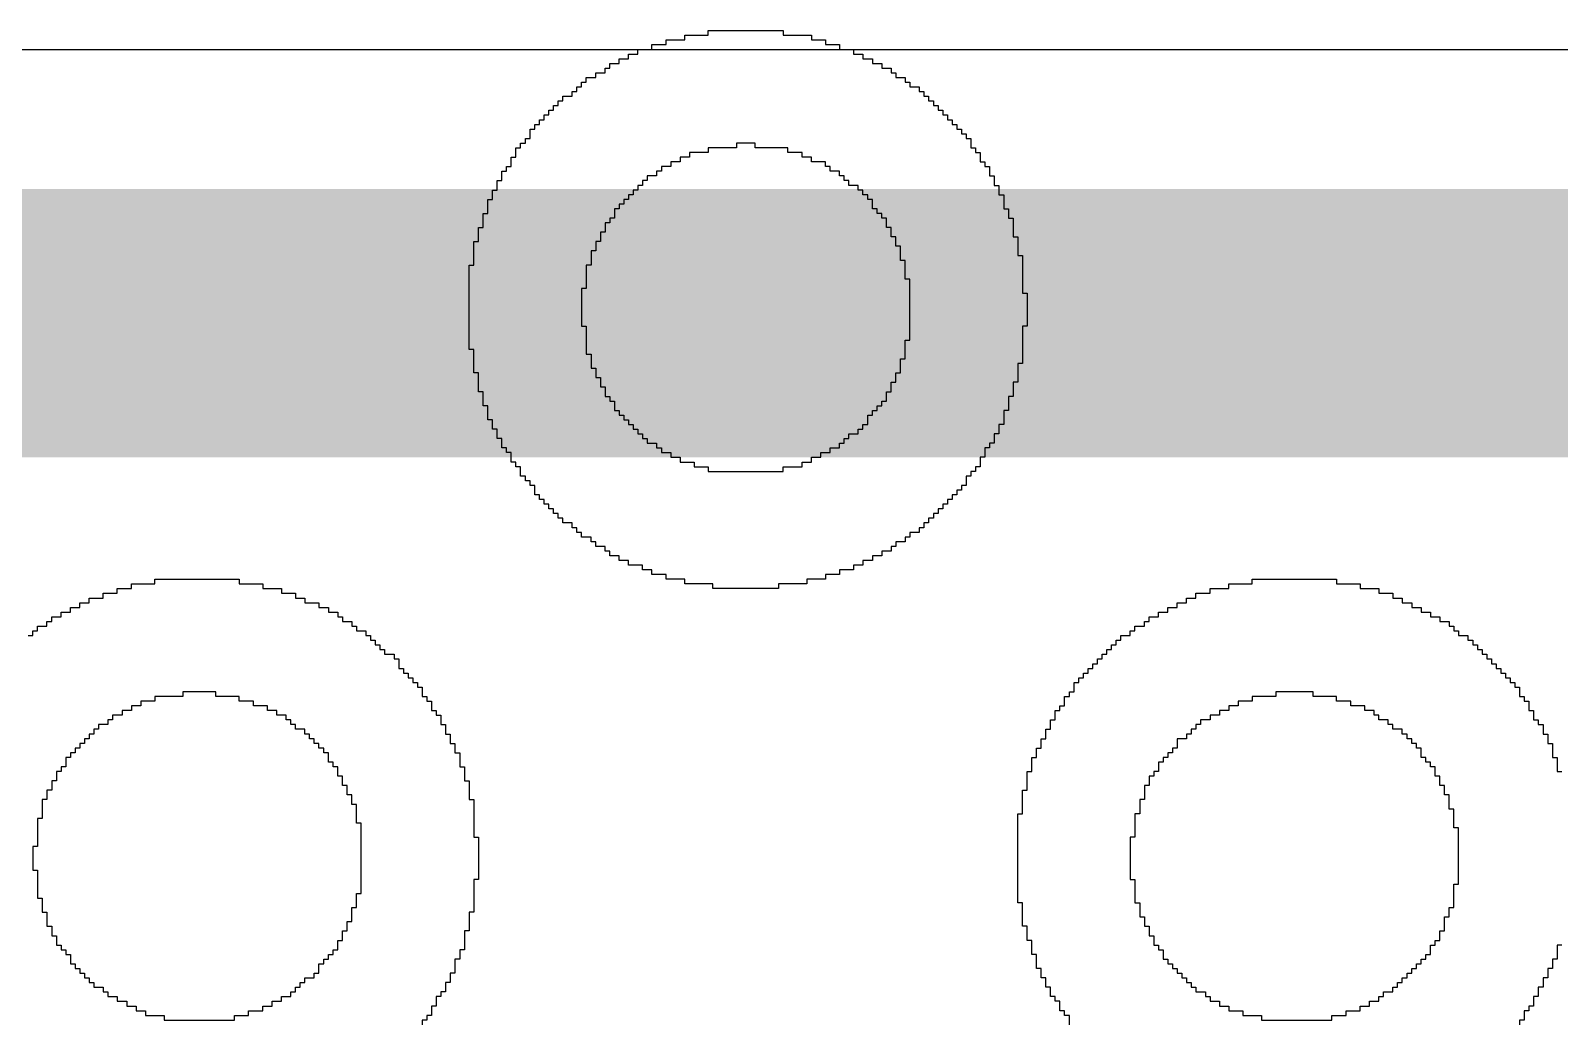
# Model space of a CAD drawing. Header units: millimetres. Extents: x -0.27 to 4.7, y -0.39 to 2.83.
# Drawn here: x 2.1967 to 2.2537, y 1.0315 to 1.0685 of the extents above; entities that cross this region are included whole.
import ezdxf

# ---------------------------------------------------------------- set-up
doc = ezdxf.new("R2010")
doc.units = ezdxf.units.MM
doc.header["$MEASUREMENT"] = 0
doc.layers.add('TopLayer', color=1, linetype='Continuous')
doc.layers.add('TopOverlay', color=2, linetype='Continuous')

msp = doc.modelspace()

# ---------------------------------------------------------------- linework, layer by layer
at = {"layer": 'TopLayer'}
msp.add_line((2.324696, 1.067774), (2.055239, 1.067774), dxfattribs=at)
at = {"layer": 'TopLayer', "const_width": 0.01}
msp.add_lwpolyline([(2.053578, 1.057578), (2.677673, 1.057578)], dxfattribs=at)
at = {"layer": 'TopOverlay'}
for p, q in [((2.219825, 1.067791), (2.219825, 1.067966)), ((2.219825, 1.067966), (2.22035, 1.067966)), ((2.22035, 1.067966), (2.22035, 1.068141)), ((2.22035, 1.068141), (2.22105, 1.068141)), ((2.22105, 1.068141), (2.22105, 1.068316)), ((2.22105, 1.068316), (2.221924, 1.068316)), ((2.221924, 1.068316), (2.221924, 1.068491)), ((2.221924, 1.068491), (2.224723, 1.068491)), ((2.224723, 1.068491), (2.224723, 1.068316)), ((2.224723, 1.068316), (2.225772, 1.068316)), ((2.225772, 1.068316), (2.225772, 1.068141)), ((2.225772, 1.068141), (2.226297, 1.068141)), ((2.226297, 1.068141), (2.226297, 1.067966)), ((2.226297, 1.067966), (2.226822, 1.067966)), ((2.226822, 1.067966), (2.226822, 1.067791)), ((2.218601, 1.067267), (2.218601, 1.067441)), ((2.218601, 1.067441), (2.218951, 1.067441)), ((2.218951, 1.067441), (2.218951, 1.067616)), ((2.218951, 1.067616), (2.219301, 1.067616)), ((2.219301, 1.067616), (2.219301, 1.067791)), ((2.219301, 1.067791), (2.219825, 1.067791)), ((2.226822, 1.067791), (2.227346, 1.067791)), ((2.227346, 1.067791), (2.227346, 1.067616)), ((2.227346, 1.067616), (2.227696, 1.067616)), ((2.227696, 1.067616), (2.227696, 1.067441)), ((2.227696, 1.067441), (2.228046, 1.067441)), ((2.228046, 1.067441), (2.228046, 1.067267)), ((2.217727, 1.066742), (2.217727, 1.066917)), ((2.217727, 1.066917), (2.218076, 1.066917)), ((2.218076, 1.066917), (2.218076, 1.067092)), ((2.218076, 1.067092), (2.218251, 1.067092)), ((2.218251, 1.067092), (2.218251, 1.067267)), ((2.218251, 1.067267), (2.218601, 1.067267)), ((2.228046, 1.067267), (2.228396, 1.067267)), ((2.228396, 1.067267), (2.228396, 1.067092)), ((2.228396, 1.067092), (2.228746, 1.067092)), ((2.228746, 1.067092), (2.228746, 1.066917)), ((2.228746, 1.066917), (2.22892, 1.066917)), ((2.22892, 1.066917), (2.22892, 1.066742)), ((2.217027, 1.066217), (2.217027, 1.066392)), ((2.217027, 1.066392), (2.217202, 1.066392)), ((2.217202, 1.066392), (2.217202, 1.066567)), ((2.217202, 1.066567), (2.217377, 1.066567)), ((2.217377, 1.066567), (2.217377, 1.066742)), ((2.217377, 1.066742), (2.217727, 1.066742)), ((2.22892, 1.066742), (2.22927, 1.066742)), ((2.22927, 1.066742), (2.22927, 1.066567)), ((2.22927, 1.066567), (2.229445, 1.066567)), ((2.229445, 1.066567), (2.229445, 1.066392)), ((2.229445, 1.066392), (2.229795, 1.066392)), ((2.229795, 1.066392), (2.229795, 1.066217)), ((2.216152, 1.065518), (2.216152, 1.065692)), ((2.216152, 1.065692), (2.216327, 1.065692)), ((2.216327, 1.065692), (2.216327, 1.065867)), ((2.216327, 1.065867), (2.216502, 1.065867)), ((2.216502, 1.065867), (2.216502, 1.066042)), ((2.216502, 1.066042), (2.216852, 1.066042)), ((2.216852, 1.066042), (2.216852, 1.066217)), ((2.216852, 1.066217), (2.217027, 1.066217)), ((2.229795, 1.066217), (2.22997, 1.066217)), ((2.22997, 1.066217), (2.22997, 1.066042)), ((2.22997, 1.066042), (2.230145, 1.066042)), ((2.230145, 1.066042), (2.230145, 1.065867)), ((2.230145, 1.065867), (2.23032, 1.065867)), ((2.23032, 1.065867), (2.23032, 1.065692)), ((2.23032, 1.065692), (2.230494, 1.065692)), ((2.230494, 1.065692), (2.230494, 1.065518)), ((2.215628, 1.064993), (2.215628, 1.065168)), ((2.215628, 1.065168), (2.215803, 1.065168)), ((2.215803, 1.065168), (2.215803, 1.065343)), ((2.215803, 1.065343), (2.215978, 1.065343)), ((2.215978, 1.065343), (2.215978, 1.065518)), ((2.215978, 1.065518), (2.216152, 1.065518)), ((2.230494, 1.065518), (2.230669, 1.065518)), ((2.230669, 1.065518), (2.230669, 1.065343)), ((2.230669, 1.065343), (2.230844, 1.065343)), ((2.230844, 1.065343), (2.230844, 1.065168)), ((2.230844, 1.065168), (2.231019, 1.065168)), ((2.231019, 1.065168), (2.231019, 1.064993)), ((2.215278, 1.064468), (2.215278, 1.064818)), ((2.215278, 1.064818), (2.215453, 1.064818)), ((2.215453, 1.064818), (2.215453, 1.064993)), ((2.215453, 1.064993), (2.215628, 1.064993)), ((2.231019, 1.064993), (2.231194, 1.064993)), ((2.231194, 1.064993), (2.231194, 1.064818)), ((2.231194, 1.064818), (2.231369, 1.064818)), ((2.231369, 1.064818), (2.231369, 1.064643)), ((2.231369, 1.064643), (2.231544, 1.064643)), ((2.231544, 1.064643), (2.231544, 1.064468)), ((2.214753, 1.063768), (2.214753, 1.064118)), ((2.214753, 1.064118), (2.214928, 1.064118)), ((2.214928, 1.064118), (2.214928, 1.064293)), ((2.214928, 1.064293), (2.215103, 1.064293)), ((2.215103, 1.064293), (2.215103, 1.064468)), ((2.215103, 1.064468), (2.215278, 1.064468)), ((2.222974, 1.064118), (2.221924, 1.064118)), ((2.221924, 1.064118), (2.221924, 1.063943)), ((2.223673, 1.064293), (2.222974, 1.064293)), ((2.222974, 1.064293), (2.222974, 1.064118)), ((2.223673, 1.064118), (2.223673, 1.064293)), ((2.224898, 1.064118), (2.223673, 1.064118)), ((2.224898, 1.063943), (2.224898, 1.064118)), ((2.231544, 1.064468), (2.231719, 1.064468)), ((2.231719, 1.064468), (2.231719, 1.064118)), ((2.231719, 1.064118), (2.231894, 1.064118)), ((2.231894, 1.064118), (2.231894, 1.063943)), ((2.214403, 1.063244), (2.214403, 1.063419)), ((2.214403, 1.063419), (2.214578, 1.063419)), ((2.214578, 1.063419), (2.214578, 1.063768)), ((2.214578, 1.063768), (2.214753, 1.063768)), ((2.220525, 1.063419), (2.220175, 1.063419)), ((2.220175, 1.063419), (2.220175, 1.063244)), ((2.220875, 1.063594), (2.220525, 1.063594)), ((2.220525, 1.063594), (2.220525, 1.063419)), ((2.221225, 1.063768), (2.220875, 1.063768)), ((2.220875, 1.063768), (2.220875, 1.063594)), ((2.221924, 1.063943), (2.221225, 1.063943)), ((2.221225, 1.063943), (2.221225, 1.063768)), ((2.225422, 1.063943), (2.224898, 1.063943)), ((2.225422, 1.063768), (2.225422, 1.063943)), ((2.225772, 1.063768), (2.225422, 1.063768)), ((2.225772, 1.063594), (2.225772, 1.063768)), ((2.226297, 1.063594), (2.225772, 1.063594)), ((2.226297, 1.063419), (2.226297, 1.063594)), ((2.226472, 1.063419), (2.226297, 1.063419)), ((2.226472, 1.063244), (2.226472, 1.063419)), ((2.231894, 1.063943), (2.232069, 1.063943)), ((2.232069, 1.063943), (2.232069, 1.063594)), ((2.232069, 1.063594), (2.232244, 1.063594)), ((2.232244, 1.063594), (2.232244, 1.063419)), ((2.232244, 1.063419), (2.232419, 1.063419)), ((2.232419, 1.063419), (2.232419, 1.063069)), ((2.214054, 1.062544), (2.214054, 1.062894)), ((2.214054, 1.062894), (2.214228, 1.062894)), ((2.214228, 1.062894), (2.214228, 1.063244)), ((2.214228, 1.063244), (2.214403, 1.063244)), ((2.219651, 1.062894), (2.219476, 1.062894)), ((2.219476, 1.062894), (2.219476, 1.062719)), ((2.22, 1.063069), (2.219651, 1.063069)), ((2.219651, 1.063069), (2.219651, 1.062894)), ((2.220175, 1.063244), (2.22, 1.063244)), ((2.22, 1.063244), (2.22, 1.063069)), ((2.226822, 1.063244), (2.226472, 1.063244)), ((2.226822, 1.063069), (2.226822, 1.063244)), ((2.226996, 1.063069), (2.226822, 1.063069)), ((2.226996, 1.062894), (2.226996, 1.063069)), ((2.227171, 1.062894), (2.226996, 1.062894)), ((2.227171, 1.062719), (2.227171, 1.062894)), ((2.232419, 1.063069), (2.232593, 1.063069)), ((2.232593, 1.063069), (2.232593, 1.062719)), ((2.213879, 1.062194), (2.213879, 1.062544)), ((2.213879, 1.062544), (2.214054, 1.062544)), ((2.219126, 1.062369), (2.218951, 1.062369)), ((2.218951, 1.062369), (2.218951, 1.062194)), ((2.219301, 1.062544), (2.219126, 1.062544)), ((2.219126, 1.062544), (2.219126, 1.062369)), ((2.219476, 1.062719), (2.219301, 1.062719)), ((2.219301, 1.062719), (2.219301, 1.062544)), ((2.227521, 1.062719), (2.227171, 1.062719)), ((2.227521, 1.062544), (2.227521, 1.062719)), ((2.227696, 1.062544), (2.227521, 1.062544)), ((2.227696, 1.062369), (2.227696, 1.062544)), ((2.227871, 1.062369), (2.227696, 1.062369)), ((2.227871, 1.062194), (2.227871, 1.062369)), ((2.232593, 1.062719), (2.232768, 1.062719)), ((2.232768, 1.062719), (2.232768, 1.062369)), ((2.232768, 1.062369), (2.232943, 1.062369)), ((2.232943, 1.062369), (2.232943, 1.061845)), ((2.213704, 1.06167), (2.213704, 1.062194)), ((2.213704, 1.062194), (2.213879, 1.062194)), ((2.218601, 1.061845), (2.218426, 1.061845)), ((2.218426, 1.061845), (2.218426, 1.061495)), ((2.218776, 1.062019), (2.218601, 1.062019)), ((2.218601, 1.062019), (2.218601, 1.061845)), ((2.218951, 1.062194), (2.218776, 1.062194)), ((2.218776, 1.062194), (2.218776, 1.062019)), ((2.228046, 1.062194), (2.227871, 1.062194)), ((2.228046, 1.061845), (2.228046, 1.062194)), ((2.228221, 1.061845), (2.228046, 1.061845)), ((2.228221, 1.06167), (2.228221, 1.061845)), ((2.232943, 1.061845), (2.233118, 1.061845)), ((2.233118, 1.061845), (2.233118, 1.061495)), ((2.213354, 1.06062), (2.213354, 1.061145)), ((2.213354, 1.061145), (2.213529, 1.061145)), ((2.213529, 1.061145), (2.213529, 1.06167)), ((2.213529, 1.06167), (2.213704, 1.06167)), ((2.218251, 1.06132), (2.218076, 1.06132)), ((2.218076, 1.06132), (2.218076, 1.06097)), ((2.218426, 1.061495), (2.218251, 1.061495)), ((2.218251, 1.061495), (2.218251, 1.06132)), ((2.228396, 1.06167), (2.228221, 1.06167)), ((2.228396, 1.061495), (2.228396, 1.06167)), ((2.228571, 1.061495), (2.228396, 1.061495)), ((2.228571, 1.061145), (2.228571, 1.061495)), ((2.228746, 1.061145), (2.228571, 1.061145)), ((2.228746, 1.060795), (2.228746, 1.061145)), ((2.233118, 1.061495), (2.233293, 1.061495)), ((2.233293, 1.061495), (2.233293, 1.060795)), ((2.213179, 1.059746), (2.213179, 1.06062)), ((2.213179, 1.06062), (2.213354, 1.06062)), ((2.217901, 1.06062), (2.217727, 1.06062)), ((2.217727, 1.06062), (2.217727, 1.06027)), ((2.218076, 1.06097), (2.217901, 1.06097)), ((2.217901, 1.06097), (2.217901, 1.06062)), ((2.22892, 1.060795), (2.228746, 1.060795)), ((2.22892, 1.060445), (2.22892, 1.060795)), ((2.233293, 1.060795), (2.233468, 1.060795)), ((2.233468, 1.060795), (2.233468, 1.060096)), ((2.217727, 1.06027), (2.217552, 1.06027)), ((2.217552, 1.06027), (2.217552, 1.059746)), ((2.229095, 1.060445), (2.22892, 1.060445)), ((2.229095, 1.059921), (2.229095, 1.060445)), ((2.233468, 1.060096), (2.233643, 1.060096)), ((2.233643, 1.060096), (2.233643, 1.058696)), ((2.213004, 1.056598), (2.213004, 1.059746)), ((2.213004, 1.059746), (2.213179, 1.059746)), ((2.217552, 1.059746), (2.217377, 1.059746)), ((2.217377, 1.059746), (2.217377, 1.058871)), ((2.22927, 1.059921), (2.229095, 1.059921)), ((2.22927, 1.059221), (2.22927, 1.059921)), ((2.217377, 1.058871), (2.217202, 1.058871)), ((2.217202, 1.058871), (2.217202, 1.057472)), ((2.229445, 1.059221), (2.22927, 1.059221)), ((2.229445, 1.056947), (2.229445, 1.059221)), ((2.233643, 1.058696), (2.233818, 1.058696)), ((2.233818, 1.058696), (2.233818, 1.057472)), ((2.217202, 1.057472), (2.217377, 1.057472)), ((2.217377, 1.057472), (2.217377, 1.056423)), ((2.233818, 1.057472), (2.233643, 1.057472)), ((2.233643, 1.057472), (2.233643, 1.056073)), ((2.213179, 1.056598), (2.213004, 1.056598)), ((2.213179, 1.055723), (2.213179, 1.056598)), ((2.22927, 1.056248), (2.22927, 1.056947)), ((2.22927, 1.056947), (2.229445, 1.056947)), ((2.217377, 1.056423), (2.217552, 1.056423)), ((2.217552, 1.056423), (2.217552, 1.055898)), ((2.229095, 1.055723), (2.229095, 1.056248)), ((2.229095, 1.056248), (2.22927, 1.056248)), ((2.233643, 1.056073), (2.233468, 1.056073)), ((2.233468, 1.056073), (2.233468, 1.055373)), ((2.213354, 1.055723), (2.213179, 1.055723)), ((2.213354, 1.055023), (2.213354, 1.055723)), ((2.217552, 1.055898), (2.217727, 1.055898)), ((2.217727, 1.055898), (2.217727, 1.055548)), ((2.217727, 1.055548), (2.217901, 1.055548)), ((2.217901, 1.055548), (2.217901, 1.055198)), ((2.22892, 1.055373), (2.22892, 1.055723)), ((2.22892, 1.055723), (2.229095, 1.055723)), ((2.213529, 1.055023), (2.213354, 1.055023)), ((2.213529, 1.054499), (2.213529, 1.055023)), ((2.217901, 1.055198), (2.218076, 1.055198)), ((2.218076, 1.055198), (2.218076, 1.054848)), ((2.218076, 1.054848), (2.218251, 1.054848)), ((2.218251, 1.054848), (2.218251, 1.054674)), ((2.228571, 1.054848), (2.228571, 1.055023)), ((2.228571, 1.055023), (2.228746, 1.055023)), ((2.228571, 1.054674), (2.228571, 1.054848)), ((2.228746, 1.055023), (2.228746, 1.055373)), ((2.228746, 1.055373), (2.22892, 1.055373)), ((2.233293, 1.054848), (2.233118, 1.054848)), ((2.233118, 1.054848), (2.233118, 1.054324)), ((2.233468, 1.055373), (2.233293, 1.055373)), ((2.233293, 1.055373), (2.233293, 1.054848)), ((2.213704, 1.054499), (2.213529, 1.054499)), ((2.213704, 1.053974), (2.213704, 1.054499)), ((2.218251, 1.054674), (2.218426, 1.054674)), ((2.218426, 1.054674), (2.218426, 1.054324)), ((2.218426, 1.054324), (2.218601, 1.054324)), ((2.218601, 1.054324), (2.218601, 1.054149)), ((2.228046, 1.054149), (2.228046, 1.054324)), ((2.228046, 1.054324), (2.228221, 1.054324)), ((2.228221, 1.054324), (2.228221, 1.054499)), ((2.228221, 1.054499), (2.228396, 1.054499)), ((2.228396, 1.054499), (2.228396, 1.054674)), ((2.228396, 1.054674), (2.228571, 1.054674)), ((2.233118, 1.054324), (2.232943, 1.054324)), ((2.232943, 1.054324), (2.232943, 1.053799)), ((2.213879, 1.053974), (2.213704, 1.053974)), ((2.213879, 1.053624), (2.213879, 1.053974)), ((2.218601, 1.054149), (2.218776, 1.054149)), ((2.218776, 1.054149), (2.218776, 1.053974)), ((2.218776, 1.053974), (2.218951, 1.053974)), ((2.218951, 1.053974), (2.218951, 1.053799)), ((2.218951, 1.053799), (2.219126, 1.053799)), ((2.219126, 1.053799), (2.219126, 1.053624)), ((2.227696, 1.053624), (2.227696, 1.053799)), ((2.227696, 1.053799), (2.227871, 1.053799)), ((2.227871, 1.053799), (2.227871, 1.054149)), ((2.227871, 1.054149), (2.228046, 1.054149)), ((2.232943, 1.053799), (2.232768, 1.053799)), ((2.232768, 1.053799), (2.232768, 1.053449)), ((2.214054, 1.053624), (2.213879, 1.053624)), ((2.214054, 1.053274), (2.214054, 1.053624)), ((2.214228, 1.053274), (2.214054, 1.053274)), ((2.214228, 1.052925), (2.214228, 1.053274)), ((2.219126, 1.053624), (2.219301, 1.053624)), ((2.219301, 1.053624), (2.219301, 1.053449)), ((2.219301, 1.053449), (2.219476, 1.053449)), ((2.219476, 1.053449), (2.219476, 1.053274)), ((2.219476, 1.053274), (2.219651, 1.053274)), ((2.219651, 1.053274), (2.219651, 1.053099)), ((2.226996, 1.053099), (2.226996, 1.053274)), ((2.226996, 1.053274), (2.227171, 1.053274)), ((2.227171, 1.053274), (2.227171, 1.053449)), ((2.227171, 1.053449), (2.227521, 1.053449)), ((2.227521, 1.053449), (2.227521, 1.053624)), ((2.227521, 1.053624), (2.227696, 1.053624)), ((2.232768, 1.053449), (2.232593, 1.053449)), ((2.232593, 1.053449), (2.232593, 1.053099)), ((2.214403, 1.052925), (2.214228, 1.052925)), ((2.214403, 1.05275), (2.214403, 1.052925)), ((2.214578, 1.05275), (2.214403, 1.05275)), ((2.214578, 1.0524), (2.214578, 1.05275)), ((2.219651, 1.053099), (2.22, 1.053099)), ((2.22, 1.053099), (2.22, 1.052925)), ((2.22, 1.052925), (2.220175, 1.052925)), ((2.220175, 1.052925), (2.220175, 1.05275)), ((2.220175, 1.05275), (2.220525, 1.05275)), ((2.220525, 1.05275), (2.220525, 1.052575)), ((2.220525, 1.052575), (2.220875, 1.052575)), ((2.220875, 1.052575), (2.220875, 1.0524)), ((2.225772, 1.0524), (2.225772, 1.052575)), ((2.225772, 1.052575), (2.226122, 1.052575)), ((2.226122, 1.052575), (2.226122, 1.05275)), ((2.226122, 1.05275), (2.226472, 1.05275)), ((2.226472, 1.05275), (2.226472, 1.052925)), ((2.226472, 1.052925), (2.226822, 1.052925)), ((2.226822, 1.052925), (2.226822, 1.053099)), ((2.226822, 1.053099), (2.226996, 1.053099)), ((2.232244, 1.052575), (2.232069, 1.052575)), ((2.232069, 1.052575), (2.232069, 1.052225)), ((2.232419, 1.052925), (2.232244, 1.052925)), ((2.232244, 1.052925), (2.232244, 1.052575)), ((2.232593, 1.053099), (2.232419, 1.053099)), ((2.232419, 1.053099), (2.232419, 1.052925)), ((2.214753, 1.0524), (2.214578, 1.0524)), ((2.214753, 1.052225), (2.214753, 1.0524)), ((2.214928, 1.052225), (2.214753, 1.052225)), ((2.214928, 1.051875), (2.214928, 1.052225)), ((2.220875, 1.0524), (2.221399, 1.0524)), ((2.221399, 1.0524), (2.221399, 1.052225)), ((2.221399, 1.052225), (2.221924, 1.052225)), ((2.221924, 1.052225), (2.221924, 1.05205)), ((2.221924, 1.05205), (2.224723, 1.05205)), ((2.224723, 1.05205), (2.224723, 1.052225)), ((2.224723, 1.052225), (2.225422, 1.052225)), ((2.225422, 1.052225), (2.225422, 1.0524)), ((2.225422, 1.0524), (2.225772, 1.0524)), ((2.231894, 1.05205), (2.231719, 1.05205)), ((2.231719, 1.05205), (2.231719, 1.051875)), ((2.232069, 1.052225), (2.231894, 1.052225)), ((2.231894, 1.052225), (2.231894, 1.05205)), ((2.215103, 1.051875), (2.214928, 1.051875)), ((2.215103, 1.0517), (2.215103, 1.051875)), ((2.215278, 1.0517), (2.215103, 1.0517)), ((2.215278, 1.051525), (2.215278, 1.0517)), ((2.215453, 1.051525), (2.215278, 1.051525)), ((2.215453, 1.051176), (2.215453, 1.051525)), ((2.231544, 1.051525), (2.231369, 1.051525)), ((2.231369, 1.051525), (2.231369, 1.05135)), ((2.231719, 1.051875), (2.231544, 1.051875)), ((2.231544, 1.051875), (2.231544, 1.051525)), ((2.215628, 1.051176), (2.215453, 1.051176)), ((2.215628, 1.051001), (2.215628, 1.051176)), ((2.215803, 1.051001), (2.215628, 1.051001)), ((2.215803, 1.050826), (2.215803, 1.051001)), ((2.231019, 1.051001), (2.230844, 1.051001)), ((2.230844, 1.051001), (2.230844, 1.050826)), ((2.231194, 1.051176), (2.231019, 1.051176)), ((2.231019, 1.051176), (2.231019, 1.051001)), ((2.231369, 1.05135), (2.231194, 1.05135)), ((2.231194, 1.05135), (2.231194, 1.051176)), ((2.215978, 1.050826), (2.215803, 1.050826)), ((2.215978, 1.050651), (2.215978, 1.050826)), ((2.216152, 1.050651), (2.215978, 1.050651)), ((2.216152, 1.050476), (2.216152, 1.050651)), ((2.216327, 1.050476), (2.216152, 1.050476)), ((2.216327, 1.050301), (2.216327, 1.050476)), ((2.216502, 1.050301), (2.216327, 1.050301)), ((2.216502, 1.050126), (2.216502, 1.050301)), ((2.23032, 1.050301), (2.230145, 1.050301)), ((2.230145, 1.050301), (2.230145, 1.050126)), ((2.230494, 1.050476), (2.23032, 1.050476)), ((2.23032, 1.050476), (2.23032, 1.050301)), ((2.230669, 1.050651), (2.230494, 1.050651)), ((2.230494, 1.050651), (2.230494, 1.050476)), ((2.230844, 1.050826), (2.230669, 1.050826)), ((2.230669, 1.050826), (2.230669, 1.050651)), ((2.216852, 1.050126), (2.216502, 1.050126)), ((2.216852, 1.049951), (2.216852, 1.050126)), ((2.217027, 1.049951), (2.216852, 1.049951)), ((2.217027, 1.049776), (2.217027, 1.049951)), ((2.217202, 1.049776), (2.217027, 1.049776)), ((2.217202, 1.049601), (2.217202, 1.049776)), ((2.229795, 1.049776), (2.229445, 1.049776)), ((2.229445, 1.049776), (2.229445, 1.049601)), ((2.22997, 1.049951), (2.229795, 1.049951)), ((2.229795, 1.049951), (2.229795, 1.049776)), ((2.230145, 1.050126), (2.22997, 1.050126)), ((2.22997, 1.050126), (2.22997, 1.049951)), ((2.217552, 1.049601), (2.217202, 1.049601)), ((2.217552, 1.049426), (2.217552, 1.049601)), ((2.217727, 1.049426), (2.217552, 1.049426)), ((2.217727, 1.049252), (2.217727, 1.049426)), ((2.218076, 1.049252), (2.217727, 1.049252)), ((2.218076, 1.049077), (2.218076, 1.049252)), ((2.22892, 1.049252), (2.228746, 1.049252)), ((2.228746, 1.049252), (2.228746, 1.049077)), ((2.22927, 1.049426), (2.22892, 1.049426)), ((2.22892, 1.049426), (2.22892, 1.049252)), ((2.229445, 1.049601), (2.22927, 1.049601)), ((2.22927, 1.049601), (2.22927, 1.049426)), ((2.218251, 1.049077), (2.218076, 1.049077)), ((2.218251, 1.048902), (2.218251, 1.049077)), ((2.218601, 1.048902), (2.218251, 1.048902)), ((2.218601, 1.048727), (2.218601, 1.048902)), ((2.218951, 1.048727), (2.218601, 1.048727)), ((2.218951, 1.048552), (2.218951, 1.048727)), ((2.228046, 1.048727), (2.227696, 1.048727)), ((2.227696, 1.048727), (2.227696, 1.048552)), ((2.228396, 1.048902), (2.228046, 1.048902)), ((2.228046, 1.048902), (2.228046, 1.048727)), ((2.228746, 1.049077), (2.228396, 1.049077)), ((2.228396, 1.049077), (2.228396, 1.048902)), ((2.201286, 1.047852), (2.201286, 1.048027)), ((2.201286, 1.048027), (2.204434, 1.048027)), ((2.204434, 1.048027), (2.204434, 1.047852)), ((2.219476, 1.048552), (2.218951, 1.048552)), ((2.219476, 1.048377), (2.219476, 1.048552)), ((2.219825, 1.048377), (2.219476, 1.048377)), ((2.219825, 1.048202), (2.219825, 1.048377)), ((2.22035, 1.048202), (2.219825, 1.048202)), ((2.22035, 1.048027), (2.22035, 1.048202)), ((2.22105, 1.048027), (2.22035, 1.048027)), ((2.22105, 1.047852), (2.22105, 1.048027)), ((2.226297, 1.048027), (2.225597, 1.048027)), ((2.225597, 1.048027), (2.225597, 1.047852)), ((2.226822, 1.048202), (2.226297, 1.048202)), ((2.226297, 1.048202), (2.226297, 1.048027)), ((2.227346, 1.048377), (2.226822, 1.048377)), ((2.226822, 1.048377), (2.226822, 1.048202)), ((2.227696, 1.048552), (2.227346, 1.048552)), ((2.227346, 1.048552), (2.227346, 1.048377)), ((2.242213, 1.047852), (2.242213, 1.048027)), ((2.242213, 1.048027), (2.245361, 1.048027)), ((2.245361, 1.048027), (2.245361, 1.047852)), ((2.199362, 1.047328), (2.199362, 1.047503)), ((2.199362, 1.047503), (2.199886, 1.047503)), ((2.199886, 1.047503), (2.199886, 1.047677)), ((2.199886, 1.047677), (2.200411, 1.047677)), ((2.200411, 1.047677), (2.200411, 1.047852)), ((2.200411, 1.047852), (2.201286, 1.047852)), ((2.204434, 1.047852), (2.205308, 1.047852)), ((2.205308, 1.047852), (2.205308, 1.047677)), ((2.205308, 1.047677), (2.206008, 1.047677)), ((2.206008, 1.047677), (2.206008, 1.047503)), ((2.206008, 1.047503), (2.206533, 1.047503)), ((2.206533, 1.047503), (2.206533, 1.047328)), ((2.222099, 1.047852), (2.22105, 1.047852)), ((2.222099, 1.047677), (2.222099, 1.047852)), ((2.224548, 1.047677), (2.222099, 1.047677)), ((2.225597, 1.047852), (2.224548, 1.047852)), ((2.224548, 1.047852), (2.224548, 1.047677)), ((2.240114, 1.047328), (2.240114, 1.047503)), ((2.240114, 1.047503), (2.240639, 1.047503)), ((2.240639, 1.047503), (2.240639, 1.047677)), ((2.240639, 1.047677), (2.241339, 1.047677)), ((2.241339, 1.047677), (2.241339, 1.047852)), ((2.241339, 1.047852), (2.242213, 1.047852)), ((2.245361, 1.047852), (2.246236, 1.047852)), ((2.246236, 1.047852), (2.246236, 1.047677)), ((2.246236, 1.047677), (2.246936, 1.047677)), ((2.246936, 1.047677), (2.246936, 1.047503)), ((2.246936, 1.047503), (2.24746, 1.047503)), ((2.24746, 1.047503), (2.24746, 1.047328)), ((2.198137, 1.046803), (2.198137, 1.046978)), ((2.198137, 1.046978), (2.198487, 1.046978)), ((2.198487, 1.046978), (2.198487, 1.047153)), ((2.198487, 1.047153), (2.198837, 1.047153)), ((2.198837, 1.047153), (2.198837, 1.047328)), ((2.198837, 1.047328), (2.199362, 1.047328)), ((2.206533, 1.047328), (2.206882, 1.047328)), ((2.206882, 1.047328), (2.206882, 1.047153)), ((2.206882, 1.047153), (2.207407, 1.047153)), ((2.207407, 1.047153), (2.207407, 1.046978)), ((2.207407, 1.046978), (2.207757, 1.046978)), ((2.207757, 1.046978), (2.207757, 1.046803)), ((2.239065, 1.046803), (2.239065, 1.046978)), ((2.239065, 1.046978), (2.239415, 1.046978)), ((2.239415, 1.046978), (2.239415, 1.047153)), ((2.239415, 1.047153), (2.239765, 1.047153)), ((2.239765, 1.047153), (2.239765, 1.047328)), ((2.239765, 1.047328), (2.240114, 1.047328)), ((2.24746, 1.047328), (2.24781, 1.047328)), ((2.24781, 1.047328), (2.24781, 1.047153)), ((2.24781, 1.047153), (2.24816, 1.047153)), ((2.24816, 1.047153), (2.24816, 1.046978)), ((2.24816, 1.046978), (2.24851, 1.046978)), ((2.24851, 1.046978), (2.24851, 1.046803)), ((2.197263, 1.046278), (2.197263, 1.046453)), ((2.197263, 1.046453), (2.197438, 1.046453)), ((2.197438, 1.046453), (2.197438, 1.046628)), ((2.197438, 1.046628), (2.197788, 1.046628)), ((2.197788, 1.046628), (2.197788, 1.046803)), ((2.197788, 1.046803), (2.198137, 1.046803)), ((2.207757, 1.046803), (2.208107, 1.046803)), ((2.208107, 1.046803), (2.208107, 1.046628)), ((2.208107, 1.046628), (2.208282, 1.046628)), ((2.208282, 1.046628), (2.208282, 1.046453)), ((2.208282, 1.046453), (2.208632, 1.046453)), ((2.208632, 1.046453), (2.208632, 1.046278)), ((2.23819, 1.046278), (2.23819, 1.046453)), ((2.23819, 1.046453), (2.238365, 1.046453)), ((2.238365, 1.046453), (2.238365, 1.046628)), ((2.238365, 1.046628), (2.238715, 1.046628)), ((2.238715, 1.046628), (2.238715, 1.046803)), ((2.238715, 1.046803), (2.239065, 1.046803)), ((2.24851, 1.046803), (2.24886, 1.046803)), ((2.24886, 1.046803), (2.24886, 1.046628)), ((2.24886, 1.046628), (2.249209, 1.046628)), ((2.249209, 1.046628), (2.249209, 1.046453)), ((2.249209, 1.046453), (2.249559, 1.046453)), ((2.249559, 1.046453), (2.249559, 1.046278)), ((2.196563, 1.045928), (2.196738, 1.045928)), ((2.196738, 1.045928), (2.196738, 1.046103)), ((2.196738, 1.046103), (2.196913, 1.046103)), ((2.196913, 1.046103), (2.196913, 1.046278)), ((2.196913, 1.046278), (2.197263, 1.046278)), ((2.208632, 1.046278), (2.208807, 1.046278)), ((2.208807, 1.046278), (2.208807, 1.046103)), ((2.208807, 1.046103), (2.209156, 1.046103)), ((2.209156, 1.046103), (2.209156, 1.045928)), ((2.209156, 1.045928), (2.209331, 1.045928)), ((2.209331, 1.045928), (2.209331, 1.045753)), ((2.209331, 1.045753), (2.209506, 1.045753)), ((2.209506, 1.045753), (2.209506, 1.045578)), ((2.237141, 1.045578), (2.237141, 1.045753)), ((2.237141, 1.045753), (2.237316, 1.045753)), ((2.237316, 1.045753), (2.237316, 1.045928)), ((2.237316, 1.045928), (2.237666, 1.045928)), ((2.237666, 1.045928), (2.237666, 1.046103)), ((2.237666, 1.046103), (2.23784, 1.046103)), ((2.23784, 1.046103), (2.23784, 1.046278)), ((2.23784, 1.046278), (2.23819, 1.046278)), ((2.249559, 1.046278), (2.249734, 1.046278)), ((2.249734, 1.046278), (2.249734, 1.046103)), ((2.249734, 1.046103), (2.249909, 1.046103)), ((2.249909, 1.046103), (2.249909, 1.045928)), ((2.249909, 1.045928), (2.250259, 1.045928)), ((2.250259, 1.045928), (2.250259, 1.045753)), ((2.250259, 1.045753), (2.250434, 1.045753)), ((2.250434, 1.045753), (2.250434, 1.045578)), ((2.209506, 1.045578), (2.209681, 1.045578)), ((2.209681, 1.045578), (2.209681, 1.045404)), ((2.209681, 1.045404), (2.209856, 1.045404)), ((2.209856, 1.045404), (2.209856, 1.045229)), ((2.209856, 1.045229), (2.210206, 1.045229)), ((2.210206, 1.045229), (2.210206, 1.045054)), ((2.236616, 1.045054), (2.236616, 1.045229)), ((2.236616, 1.045229), (2.236791, 1.045229)), ((2.236791, 1.045229), (2.236791, 1.045404)), ((2.236791, 1.045404), (2.236966, 1.045404)), ((2.236966, 1.045404), (2.236966, 1.045578)), ((2.236966, 1.045578), (2.237141, 1.045578)), ((2.250434, 1.045578), (2.250608, 1.045578)), ((2.250608, 1.045578), (2.250608, 1.045404)), ((2.250608, 1.045404), (2.250783, 1.045404)), ((2.250783, 1.045404), (2.250783, 1.045229)), ((2.250783, 1.045229), (2.250958, 1.045229)), ((2.250958, 1.045229), (2.250958, 1.045054)), ((2.210206, 1.045054), (2.210381, 1.045054)), ((2.210381, 1.045054), (2.210381, 1.044704)), ((2.210381, 1.044704), (2.210555, 1.044704)), ((2.210555, 1.044704), (2.210555, 1.044529)), ((2.236092, 1.044529), (2.236092, 1.044704)), ((2.236092, 1.044704), (2.236266, 1.044704)), ((2.236266, 1.044704), (2.236266, 1.044879)), ((2.236266, 1.044879), (2.236441, 1.044879)), ((2.236441, 1.044879), (2.236441, 1.045054)), ((2.236441, 1.045054), (2.236616, 1.045054)), ((2.250958, 1.045054), (2.251133, 1.045054)), ((2.251133, 1.045054), (2.251133, 1.044879)), ((2.251133, 1.044879), (2.251308, 1.044879)), ((2.251308, 1.044879), (2.251308, 1.044704)), ((2.251308, 1.044704), (2.251483, 1.044704)), ((2.251483, 1.044704), (2.251483, 1.044529)), ((2.210555, 1.044529), (2.21073, 1.044529)), ((2.21073, 1.044529), (2.21073, 1.044354)), ((2.21073, 1.044354), (2.210905, 1.044354)), ((2.210905, 1.044354), (2.210905, 1.044179)), ((2.210905, 1.044179), (2.21108, 1.044179)), ((2.21108, 1.044179), (2.21108, 1.044004)), ((2.235567, 1.043829), (2.235567, 1.044179)), ((2.235567, 1.044179), (2.235742, 1.044179)), ((2.235742, 1.044179), (2.235742, 1.044354)), ((2.235742, 1.044354), (2.235917, 1.044354)), ((2.235917, 1.044354), (2.235917, 1.044529)), ((2.235917, 1.044529), (2.236092, 1.044529)), ((2.251483, 1.044529), (2.251658, 1.044529)), ((2.251658, 1.044529), (2.251658, 1.044354)), ((2.251658, 1.044354), (2.251833, 1.044354)), ((2.251833, 1.044354), (2.251833, 1.044179)), ((2.251833, 1.044179), (2.252008, 1.044179)), ((2.252008, 1.044179), (2.252008, 1.044004)), ((2.201286, 1.04348), (2.200761, 1.04348)), ((2.200761, 1.04348), (2.200761, 1.043305)), ((2.202335, 1.043655), (2.201286, 1.043655)), ((2.201286, 1.043655), (2.201286, 1.04348)), ((2.203559, 1.043829), (2.202335, 1.043829)), ((2.202335, 1.043829), (2.202335, 1.043655)), ((2.203559, 1.043655), (2.203559, 1.043829)), ((2.204434, 1.043655), (2.203559, 1.043655)), ((2.204434, 1.04348), (2.204434, 1.043655)), ((2.204959, 1.04348), (2.204434, 1.04348)), ((2.204959, 1.043305), (2.204959, 1.04348)), ((2.21108, 1.044004), (2.211255, 1.044004)), ((2.211255, 1.044004), (2.211255, 1.043655)), ((2.211255, 1.043655), (2.21143, 1.043655)), ((2.21143, 1.043655), (2.21143, 1.04348)), ((2.21143, 1.04348), (2.211605, 1.04348)), ((2.211605, 1.04348), (2.211605, 1.04313)), ((2.235217, 1.043305), (2.235217, 1.043655)), ((2.235217, 1.043655), (2.235392, 1.043655)), ((2.235392, 1.043655), (2.235392, 1.043829)), ((2.235392, 1.043829), (2.235567, 1.043829)), ((2.242213, 1.04348), (2.241688, 1.04348)), ((2.241688, 1.04348), (2.241688, 1.043305)), ((2.243088, 1.043655), (2.242213, 1.043655)), ((2.242213, 1.043655), (2.242213, 1.04348)), ((2.244487, 1.043829), (2.243088, 1.043829)), ((2.243088, 1.043829), (2.243088, 1.043655)), ((2.244487, 1.043655), (2.244487, 1.043829)), ((2.245361, 1.043655), (2.244487, 1.043655)), ((2.245361, 1.04348), (2.245361, 1.043655)), ((2.245886, 1.04348), (2.245361, 1.04348)), ((2.245886, 1.043305), (2.245886, 1.04348)), ((2.252008, 1.044004), (2.252183, 1.044004)), ((2.252183, 1.044004), (2.252183, 1.043655)), ((2.252183, 1.043655), (2.252358, 1.043655)), ((2.252358, 1.043655), (2.252358, 1.04348)), ((2.252358, 1.04348), (2.252532, 1.04348)), ((2.252532, 1.04348), (2.252532, 1.04313)), ((2.200061, 1.042955), (2.199711, 1.042955)), ((2.199711, 1.042955), (2.199711, 1.04278)), ((2.200411, 1.04313), (2.200061, 1.04313)), ((2.200061, 1.04313), (2.200061, 1.042955)), ((2.200761, 1.043305), (2.200411, 1.043305)), ((2.200411, 1.043305), (2.200411, 1.04313)), ((2.205483, 1.043305), (2.204959, 1.043305)), ((2.205483, 1.04313), (2.205483, 1.043305)), ((2.205833, 1.04313), (2.205483, 1.04313)), ((2.205833, 1.042955), (2.205833, 1.04313)), ((2.206183, 1.042955), (2.205833, 1.042955)), ((2.206183, 1.04278), (2.206183, 1.042955)), ((2.211605, 1.04313), (2.21178, 1.04313)), ((2.21178, 1.04313), (2.21178, 1.042955)), ((2.21178, 1.042955), (2.211955, 1.042955)), ((2.211955, 1.042955), (2.211955, 1.042605)), ((2.234867, 1.04278), (2.234867, 1.04313)), ((2.234867, 1.04313), (2.235042, 1.04313)), ((2.235042, 1.04313), (2.235042, 1.043305)), ((2.235042, 1.043305), (2.235217, 1.043305)), ((2.240989, 1.042955), (2.240639, 1.042955)), ((2.240639, 1.042955), (2.240639, 1.04278)), ((2.241339, 1.04313), (2.240989, 1.04313)), ((2.240989, 1.04313), (2.240989, 1.042955)), ((2.241688, 1.043305), (2.241339, 1.043305)), ((2.241339, 1.043305), (2.241339, 1.04313)), ((2.246411, 1.043305), (2.245886, 1.043305)), ((2.246411, 1.04313), (2.246411, 1.043305)), ((2.246761, 1.04313), (2.246411, 1.04313)), ((2.246761, 1.042955), (2.246761, 1.04313)), ((2.246936, 1.042955), (2.246761, 1.042955)), ((2.246936, 1.04278), (2.246936, 1.042955)), ((2.252532, 1.04313), (2.252707, 1.04313)), ((2.252707, 1.04313), (2.252707, 1.04278)), ((2.199187, 1.04243), (2.199012, 1.04243)), ((2.199012, 1.04243), (2.199012, 1.042255)), ((2.199537, 1.042605), (2.199187, 1.042605)), ((2.199187, 1.042605), (2.199187, 1.04243)), ((2.199711, 1.04278), (2.199537, 1.04278)), ((2.199537, 1.04278), (2.199537, 1.042605)), ((2.206358, 1.04278), (2.206183, 1.04278)), ((2.206358, 1.042605), (2.206358, 1.04278)), ((2.206533, 1.042605), (2.206358, 1.042605)), ((2.206533, 1.04243), (2.206533, 1.042605)), ((2.206882, 1.04243), (2.206533, 1.04243)), ((2.206882, 1.042255), (2.206882, 1.04243)), ((2.211955, 1.042605), (2.21213, 1.042605)), ((2.21213, 1.042605), (2.21213, 1.042255)), ((2.234517, 1.04208), (2.234517, 1.04243)), ((2.234517, 1.04243), (2.234692, 1.04243)), ((2.234692, 1.04243), (2.234692, 1.04278)), ((2.234692, 1.04278), (2.234867, 1.04278)), ((2.240114, 1.04243), (2.239939, 1.04243)), ((2.239939, 1.04243), (2.239939, 1.042255)), ((2.240289, 1.042605), (2.240114, 1.042605)), ((2.240114, 1.042605), (2.240114, 1.04243)), ((2.240639, 1.04278), (2.240289, 1.04278)), ((2.240289, 1.04278), (2.240289, 1.042605)), ((2.247285, 1.04278), (2.246936, 1.04278)), ((2.247285, 1.042605), (2.247285, 1.04278)), ((2.24746, 1.042605), (2.247285, 1.042605)), ((2.24746, 1.04243), (2.24746, 1.042605)), ((2.24781, 1.04243), (2.24746, 1.04243)), ((2.24781, 1.042255), (2.24781, 1.04243)), ((2.252707, 1.04278), (2.252882, 1.04278)), ((2.252882, 1.04278), (2.252882, 1.042605)), ((2.252882, 1.042605), (2.253057, 1.042605)), ((2.253057, 1.042605), (2.253057, 1.042255)), ((2.198662, 1.041905), (2.198487, 1.041905)), ((2.198487, 1.041905), (2.198487, 1.041731)), ((2.198837, 1.04208), (2.198662, 1.04208)), ((2.198662, 1.04208), (2.198662, 1.041905)), ((2.199012, 1.042255), (2.198837, 1.042255)), ((2.198837, 1.042255), (2.198837, 1.04208)), ((2.207057, 1.042255), (2.206882, 1.042255)), ((2.207057, 1.04208), (2.207057, 1.042255)), ((2.207232, 1.04208), (2.207057, 1.04208)), ((2.207232, 1.041905), (2.207232, 1.04208)), ((2.207407, 1.041905), (2.207232, 1.041905)), ((2.207407, 1.041731), (2.207407, 1.041905)), ((2.21213, 1.042255), (2.212305, 1.042255)), ((2.212305, 1.042255), (2.212305, 1.041905)), ((2.212305, 1.041905), (2.212479, 1.041905)), ((2.212479, 1.041905), (2.212479, 1.041556)), ((2.234342, 1.041731), (2.234342, 1.04208)), ((2.234342, 1.04208), (2.234517, 1.04208)), ((2.239765, 1.04208), (2.239415, 1.04208)), ((2.239415, 1.04208), (2.239415, 1.041731)), ((2.239939, 1.042255), (2.239765, 1.042255)), ((2.239765, 1.042255), (2.239765, 1.04208)), ((2.247985, 1.042255), (2.24781, 1.042255)), ((2.247985, 1.04208), (2.247985, 1.042255)), ((2.24816, 1.04208), (2.247985, 1.04208)), ((2.24816, 1.041905), (2.24816, 1.04208)), ((2.248335, 1.041905), (2.24816, 1.041905)), ((2.248335, 1.041731), (2.248335, 1.041905)), ((2.253057, 1.042255), (2.253232, 1.042255)), ((2.253232, 1.042255), (2.253232, 1.041905)), ((2.253232, 1.041905), (2.253407, 1.041905)), ((2.253407, 1.041905), (2.253407, 1.041381)), ((2.198137, 1.041381), (2.197962, 1.041381)), ((2.197962, 1.041381), (2.197962, 1.041031)), ((2.198312, 1.041556), (2.198137, 1.041556)), ((2.198137, 1.041556), (2.198137, 1.041381)), ((2.198487, 1.041731), (2.198312, 1.041731)), ((2.198312, 1.041731), (2.198312, 1.041556)), ((2.207582, 1.041731), (2.207407, 1.041731)), ((2.207582, 1.041556), (2.207582, 1.041731)), ((2.207757, 1.041556), (2.207582, 1.041556)), ((2.207757, 1.041206), (2.207757, 1.041556)), ((2.207932, 1.041206), (2.207757, 1.041206)), ((2.207932, 1.041031), (2.207932, 1.041206)), ((2.212479, 1.041556), (2.212654, 1.041556)), ((2.212654, 1.041556), (2.212654, 1.041031)), ((2.233993, 1.040856), (2.233993, 1.041381)), ((2.233993, 1.041381), (2.234167, 1.041381)), ((2.234167, 1.041381), (2.234167, 1.041731)), ((2.234167, 1.041731), (2.234342, 1.041731)), ((2.23889, 1.041206), (2.238715, 1.041206)), ((2.238715, 1.041206), (2.238715, 1.040856)), ((2.239065, 1.041381), (2.23889, 1.041381)), ((2.23889, 1.041381), (2.23889, 1.041206)), ((2.23924, 1.041556), (2.239065, 1.041556)), ((2.239065, 1.041556), (2.239065, 1.041381)), ((2.239415, 1.041731), (2.23924, 1.041731)), ((2.23924, 1.041731), (2.23924, 1.041556)), ((2.24851, 1.041731), (2.248335, 1.041731)), ((2.24851, 1.041381), (2.24851, 1.041731)), ((2.248685, 1.041381), (2.24851, 1.041381)), ((2.248685, 1.041206), (2.248685, 1.041381)), ((2.24886, 1.041206), (2.248685, 1.041206)), ((2.24886, 1.041031), (2.24886, 1.041206)), ((2.253407, 1.041381), (2.253582, 1.041381)), ((2.253582, 1.041381), (2.253582, 1.040856)), ((2.197788, 1.040856), (2.197613, 1.040856)), ((2.197613, 1.040856), (2.197613, 1.040506)), ((2.197962, 1.041031), (2.197788, 1.041031)), ((2.197788, 1.041031), (2.197788, 1.040856)), ((2.208107, 1.041031), (2.207932, 1.041031)), ((2.208107, 1.040681), (2.208107, 1.041031)), ((2.208282, 1.040681), (2.208107, 1.040681)), ((2.208282, 1.040331), (2.208282, 1.040681)), ((2.212654, 1.041031), (2.212829, 1.041031)), ((2.212829, 1.041031), (2.212829, 1.040506)), ((2.233818, 1.040156), (2.233818, 1.040856)), ((2.233818, 1.040856), (2.233993, 1.040856)), ((2.23854, 1.040681), (2.238365, 1.040681)), ((2.238365, 1.040681), (2.238365, 1.040331)), ((2.238715, 1.040856), (2.23854, 1.040856)), ((2.23854, 1.040856), (2.23854, 1.040681)), ((2.249034, 1.041031), (2.24886, 1.041031)), ((2.249034, 1.040681), (2.249034, 1.041031)), ((2.249209, 1.040681), (2.249034, 1.040681)), ((2.249209, 1.040331), (2.249209, 1.040681)), ((2.253582, 1.040856), (2.253757, 1.040856)), ((2.197438, 1.040156), (2.197263, 1.040156)), ((2.197263, 1.040156), (2.197263, 1.039807)), ((2.197613, 1.040506), (2.197438, 1.040506)), ((2.197438, 1.040506), (2.197438, 1.040156)), ((2.208457, 1.040331), (2.208282, 1.040331)), ((2.208457, 1.039982), (2.208457, 1.040331)), ((2.212829, 1.040506), (2.213004, 1.040506)), ((2.213004, 1.040506), (2.213004, 1.039807)), ((2.233643, 1.039282), (2.233643, 1.040156)), ((2.233643, 1.040156), (2.233818, 1.040156)), ((2.238365, 1.040331), (2.23819, 1.040331)), ((2.23819, 1.040331), (2.23819, 1.039807)), ((2.249384, 1.040331), (2.249209, 1.040331)), ((2.249384, 1.039982), (2.249384, 1.040331)), ((2.197263, 1.039807), (2.197088, 1.039807)), ((2.197088, 1.039807), (2.197088, 1.039107)), ((2.208632, 1.039982), (2.208457, 1.039982)), ((2.208632, 1.039632), (2.208632, 1.039982)), ((2.208807, 1.039632), (2.208632, 1.039632)), ((2.208807, 1.038932), (2.208807, 1.039632)), ((2.213004, 1.039807), (2.213179, 1.039807)), ((2.213179, 1.039807), (2.213179, 1.038407)), ((2.23819, 1.039807), (2.238015, 1.039807)), ((2.238015, 1.039807), (2.238015, 1.039282)), ((2.249559, 1.039982), (2.249384, 1.039982)), ((2.249559, 1.039457), (2.249559, 1.039982)), ((2.249734, 1.039457), (2.249559, 1.039457)), ((2.249734, 1.038757), (2.249734, 1.039457)), ((2.197088, 1.039107), (2.196913, 1.039107)), ((2.196913, 1.039107), (2.196913, 1.038058)), ((2.208981, 1.038932), (2.208807, 1.038932)), ((2.208981, 1.036309), (2.208981, 1.038932)), ((2.233468, 1.035959), (2.233468, 1.039282)), ((2.233468, 1.039282), (2.233643, 1.039282)), ((2.238015, 1.039282), (2.23784, 1.039282)), ((2.23784, 1.039282), (2.23784, 1.038407)), ((2.213179, 1.038407), (2.213354, 1.038407)), ((2.213354, 1.038407), (2.213354, 1.036833)), ((2.23784, 1.038407), (2.237666, 1.038407)), ((2.237666, 1.038407), (2.237666, 1.036833)), ((2.249909, 1.038757), (2.249734, 1.038757)), ((2.249909, 1.036658), (2.249909, 1.038757)), ((2.196913, 1.038058), (2.196738, 1.038058)), ((2.196738, 1.038058), (2.196738, 1.037183)), ((2.196738, 1.037183), (2.196913, 1.037183)), ((2.196913, 1.037183), (2.196913, 1.036134)), ((2.213354, 1.036833), (2.213179, 1.036833)), ((2.213179, 1.036833), (2.213179, 1.035609)), ((2.237666, 1.036833), (2.23784, 1.036833)), ((2.23784, 1.036833), (2.23784, 1.035959)), ((2.249734, 1.035784), (2.249734, 1.036658)), ((2.249734, 1.036658), (2.249909, 1.036658)), ((2.196913, 1.036134), (2.197088, 1.036134)), ((2.197088, 1.036134), (2.197088, 1.035609)), ((2.208807, 1.035784), (2.208807, 1.036309)), ((2.208807, 1.036309), (2.208981, 1.036309)), ((2.197088, 1.035609), (2.197263, 1.035609)), ((2.197263, 1.035609), (2.197263, 1.035084)), ((2.208632, 1.035259), (2.208632, 1.035784)), ((2.208632, 1.035784), (2.208807, 1.035784)), ((2.213179, 1.035609), (2.213004, 1.035609)), ((2.213004, 1.035609), (2.213004, 1.034909)), ((2.233643, 1.035959), (2.233468, 1.035959)), ((2.233643, 1.035084), (2.233643, 1.035959)), ((2.23784, 1.035959), (2.238015, 1.035959)), ((2.238015, 1.035959), (2.238015, 1.035434)), ((2.249559, 1.035434), (2.249559, 1.035784)), ((2.249559, 1.035784), (2.249734, 1.035784)), ((2.197263, 1.035084), (2.197438, 1.035084)), ((2.197438, 1.035084), (2.197438, 1.034734)), ((2.208282, 1.03456), (2.208282, 1.034909)), ((2.208282, 1.034909), (2.208457, 1.034909)), ((2.208457, 1.034909), (2.208457, 1.035259)), ((2.208457, 1.035259), (2.208632, 1.035259)), ((2.213004, 1.034909), (2.212829, 1.034909)), ((2.212829, 1.034909), (2.212829, 1.03421)), ((2.233818, 1.035084), (2.233643, 1.035084)), ((2.233818, 1.03456), (2.233818, 1.035084)), ((2.238015, 1.035434), (2.23819, 1.035434)), ((2.23819, 1.035434), (2.23819, 1.035084)), ((2.23819, 1.035084), (2.238365, 1.035084)), ((2.238365, 1.035084), (2.238365, 1.034734)), ((2.249209, 1.03456), (2.249209, 1.034909)), ((2.249209, 1.034909), (2.249384, 1.034909)), ((2.249384, 1.034909), (2.249384, 1.035434)), ((2.249384, 1.035434), (2.249559, 1.035434)), ((2.197438, 1.034734), (2.197613, 1.034734)), ((2.197613, 1.034734), (2.197613, 1.034385)), ((2.197613, 1.034385), (2.197788, 1.034385)), ((2.197788, 1.034385), (2.197788, 1.03421)), ((2.208107, 1.03421), (2.208107, 1.03456)), ((2.208107, 1.03456), (2.208282, 1.03456)), ((2.233993, 1.03456), (2.233818, 1.03456)), ((2.233993, 1.034035), (2.233993, 1.03456)), ((2.238365, 1.034734), (2.23854, 1.034734)), ((2.23854, 1.034734), (2.23854, 1.034385)), ((2.23854, 1.034385), (2.238715, 1.034385)), ((2.238715, 1.034385), (2.238715, 1.03421)), ((2.24886, 1.034035), (2.24886, 1.034385)), ((2.24886, 1.034385), (2.249034, 1.034385)), ((2.249034, 1.034385), (2.249034, 1.03456)), ((2.249034, 1.03456), (2.249209, 1.03456)), ((2.253757, 1.034385), (2.253582, 1.034385)), ((2.253582, 1.034385), (2.253582, 1.03386)), ((2.197788, 1.03421), (2.197962, 1.03421)), ((2.197962, 1.03421), (2.197962, 1.034035)), ((2.197962, 1.034035), (2.198137, 1.034035)), ((2.198137, 1.034035), (2.198137, 1.033685)), ((2.207582, 1.033685), (2.207582, 1.03386)), ((2.207582, 1.03386), (2.207757, 1.03386)), ((2.207757, 1.03386), (2.207757, 1.034035)), ((2.207757, 1.034035), (2.207932, 1.034035)), ((2.207932, 1.034035), (2.207932, 1.03421)), ((2.207932, 1.03421), (2.208107, 1.03421)), ((2.212654, 1.03386), (2.212479, 1.03386)), ((2.212479, 1.03386), (2.212479, 1.033335)), ((2.212829, 1.03421), (2.212654, 1.03421)), ((2.212654, 1.03421), (2.212654, 1.03386)), ((2.234167, 1.034035), (2.233993, 1.034035)), ((2.234167, 1.03351), (2.234167, 1.034035)), ((2.238715, 1.03421), (2.23889, 1.03421)), ((2.23889, 1.03421), (2.23889, 1.03386)), ((2.23889, 1.03386), (2.239065, 1.03386)), ((2.239065, 1.03386), (2.239065, 1.033685)), ((2.24851, 1.033685), (2.24851, 1.03386)), ((2.24851, 1.03386), (2.248685, 1.03386)), ((2.248685, 1.03386), (2.248685, 1.034035)), ((2.248685, 1.034035), (2.24886, 1.034035)), ((2.253582, 1.03386), (2.253407, 1.03386)), ((2.253407, 1.03386), (2.253407, 1.03351)), ((2.198137, 1.033685), (2.198312, 1.033685)), ((2.198312, 1.033685), (2.198312, 1.03351)), ((2.198312, 1.03351), (2.198487, 1.03351)), ((2.198487, 1.03351), (2.198487, 1.033335)), ((2.198487, 1.033335), (2.198662, 1.033335)), ((2.198662, 1.033335), (2.198662, 1.03316)), ((2.207232, 1.03316), (2.207232, 1.033335)), ((2.207232, 1.033335), (2.207407, 1.033335)), ((2.207407, 1.033335), (2.207407, 1.033685)), ((2.207407, 1.033685), (2.207582, 1.033685)), ((2.212479, 1.033335), (2.212305, 1.033335)), ((2.212305, 1.033335), (2.212305, 1.032985)), ((2.234342, 1.03351), (2.234167, 1.03351)), ((2.234342, 1.03316), (2.234342, 1.03351)), ((2.239065, 1.033685), (2.23924, 1.033685)), ((2.23924, 1.033685), (2.23924, 1.03351)), ((2.23924, 1.03351), (2.239415, 1.03351)), ((2.239415, 1.03351), (2.239415, 1.033335)), ((2.239415, 1.033335), (2.23959, 1.033335)), ((2.23959, 1.033335), (2.23959, 1.03316)), ((2.247985, 1.03316), (2.247985, 1.033335)), ((2.247985, 1.033335), (2.24816, 1.033335)), ((2.24816, 1.033335), (2.24816, 1.03351)), ((2.24816, 1.03351), (2.248335, 1.03351)), ((2.248335, 1.03351), (2.248335, 1.033685)), ((2.248335, 1.033685), (2.24851, 1.033685)), ((2.253407, 1.03351), (2.253232, 1.03351)), ((2.253232, 1.03351), (2.253232, 1.03316)), ((2.198662, 1.03316), (2.198837, 1.03316)), ((2.198837, 1.03316), (2.198837, 1.032985)), ((2.198837, 1.032985), (2.199012, 1.032985)), ((2.199012, 1.032985), (2.199012, 1.032811)), ((2.199012, 1.032811), (2.199362, 1.032811)), ((2.199362, 1.032811), (2.199362, 1.032636)), ((2.199362, 1.032636), (2.199537, 1.032636)), ((2.199537, 1.032636), (2.199537, 1.032461)), ((2.206358, 1.032461), (2.206358, 1.032636)), ((2.206358, 1.032636), (2.206533, 1.032636)), ((2.206533, 1.032636), (2.206533, 1.032811)), ((2.206533, 1.032811), (2.206708, 1.032811)), ((2.206708, 1.032811), (2.206708, 1.032985)), ((2.206708, 1.032985), (2.206882, 1.032985)), ((2.206882, 1.032985), (2.206882, 1.03316)), ((2.206882, 1.03316), (2.207232, 1.03316)), ((2.21213, 1.032636), (2.211955, 1.032636)), ((2.211955, 1.032636), (2.211955, 1.032461)), ((2.212305, 1.032985), (2.21213, 1.032985)), ((2.21213, 1.032985), (2.21213, 1.032636)), ((2.234517, 1.03316), (2.234342, 1.03316)), ((2.234517, 1.032811), (2.234517, 1.03316)), ((2.234692, 1.032811), (2.234517, 1.032811)), ((2.234692, 1.032461), (2.234692, 1.032811)), ((2.23959, 1.03316), (2.239765, 1.03316)), ((2.239765, 1.03316), (2.239765, 1.032985)), ((2.239765, 1.032985), (2.239939, 1.032985)), ((2.239939, 1.032985), (2.239939, 1.032811)), ((2.239939, 1.032811), (2.240114, 1.032811)), ((2.240114, 1.032811), (2.240114, 1.032636)), ((2.240114, 1.032636), (2.240464, 1.032636)), ((2.240464, 1.032636), (2.240464, 1.032461)), ((2.24711, 1.032461), (2.24711, 1.032636)), ((2.24711, 1.032636), (2.24746, 1.032636)), ((2.24746, 1.032636), (2.24746, 1.032811)), ((2.24746, 1.032811), (2.247635, 1.032811)), ((2.247635, 1.032811), (2.247635, 1.032985)), ((2.247635, 1.032985), (2.24781, 1.032985)), ((2.24781, 1.032985), (2.24781, 1.03316)), ((2.24781, 1.03316), (2.247985, 1.03316)), ((2.253057, 1.032811), (2.252882, 1.032811)), ((2.252882, 1.032811), (2.252882, 1.032461)), ((2.253232, 1.03316), (2.253057, 1.03316)), ((2.253057, 1.03316), (2.253057, 1.032811)), ((2.199537, 1.032461), (2.199886, 1.032461)), ((2.199886, 1.032461), (2.199886, 1.032286)), ((2.199886, 1.032286), (2.200236, 1.032286)), ((2.200236, 1.032286), (2.200236, 1.032111)), ((2.200236, 1.032111), (2.200586, 1.032111)), ((2.200586, 1.032111), (2.200586, 1.031936)), ((2.205308, 1.031936), (2.205308, 1.032111)), ((2.205308, 1.032111), (2.205658, 1.032111)), ((2.205658, 1.032111), (2.205658, 1.032286)), ((2.205658, 1.032286), (2.206008, 1.032286)), ((2.206008, 1.032286), (2.206008, 1.032461)), ((2.206008, 1.032461), (2.206358, 1.032461)), ((2.21178, 1.032111), (2.211605, 1.032111)), ((2.211605, 1.032111), (2.211605, 1.031761)), ((2.211955, 1.032461), (2.21178, 1.032461)), ((2.21178, 1.032461), (2.21178, 1.032111)), ((2.234867, 1.032461), (2.234692, 1.032461)), ((2.234867, 1.032286), (2.234867, 1.032461)), ((2.235042, 1.032286), (2.234867, 1.032286)), ((2.235042, 1.031936), (2.235042, 1.032286)), ((2.240464, 1.032461), (2.240639, 1.032461)), ((2.240639, 1.032461), (2.240639, 1.032286)), ((2.240639, 1.032286), (2.240989, 1.032286)), ((2.240989, 1.032286), (2.240989, 1.032111)), ((2.240989, 1.032111), (2.241339, 1.032111)), ((2.241339, 1.032111), (2.241339, 1.031936)), ((2.246236, 1.031936), (2.246236, 1.032111)), ((2.246236, 1.032111), (2.246586, 1.032111)), ((2.246586, 1.032111), (2.246586, 1.032286)), ((2.246586, 1.032286), (2.246936, 1.032286)), ((2.246936, 1.032286), (2.246936, 1.032461)), ((2.246936, 1.032461), (2.24711, 1.032461)), ((2.252707, 1.032111), (2.252532, 1.032111)), ((2.252532, 1.032111), (2.252532, 1.031936)), ((2.252882, 1.032461), (2.252707, 1.032461)), ((2.252707, 1.032461), (2.252707, 1.032111)), ((2.200586, 1.031936), (2.200936, 1.031936)), ((2.200936, 1.031936), (2.200936, 1.031761)), ((2.200936, 1.031761), (2.201635, 1.031761)), ((2.201635, 1.031761), (2.201635, 1.031586)), ((2.201635, 1.031586), (2.204259, 1.031586)), ((2.204259, 1.031586), (2.204259, 1.031761)), ((2.204259, 1.031761), (2.204784, 1.031761)), ((2.204784, 1.031761), (2.204784, 1.031936)), ((2.204784, 1.031936), (2.205308, 1.031936)), ((2.21143, 1.031586), (2.211255, 1.031586)), ((2.211255, 1.031586), (2.211255, 1.031411)), ((2.211605, 1.031761), (2.21143, 1.031761)), ((2.21143, 1.031761), (2.21143, 1.031586)), ((2.235217, 1.031936), (2.235042, 1.031936)), ((2.235217, 1.031761), (2.235217, 1.031936)), ((2.235392, 1.031761), (2.235217, 1.031761)), ((2.235392, 1.031411), (2.235392, 1.031761)), ((2.241339, 1.031936), (2.241863, 1.031936)), ((2.241863, 1.031936), (2.241863, 1.031761)), ((2.241863, 1.031761), (2.242563, 1.031761)), ((2.242563, 1.031761), (2.242563, 1.031586)), ((2.242563, 1.031586), (2.245186, 1.031586)), ((2.245186, 1.031586), (2.245186, 1.031761)), ((2.245186, 1.031761), (2.245711, 1.031761)), ((2.245711, 1.031761), (2.245711, 1.031936)), ((2.245711, 1.031936), (2.246236, 1.031936)), ((2.252358, 1.031586), (2.252183, 1.031586)), ((2.252183, 1.031586), (2.252183, 1.031411)), ((2.252532, 1.031936), (2.252358, 1.031936)), ((2.252358, 1.031936), (2.252358, 1.031586))]:
    msp.add_line(p, q, dxfattribs=at)

doc.saveas('drawing.dxf')
